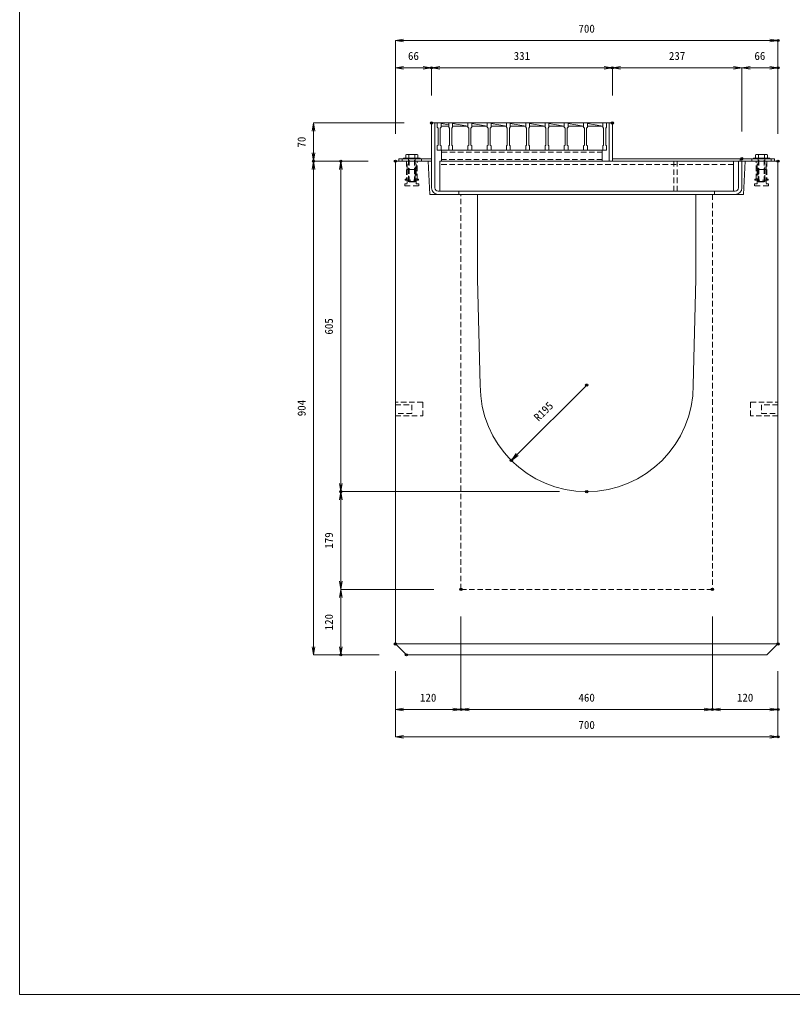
# Model space of a CAD drawing. Units: millimetres, scale not verified. Extents: x -4195 to -305, y 437 to 3277.
# Drawn here: x -4195 to -2781, y 437 to 2223 of the extents above; entities that cross this region are included whole.
import ezdxf
from ezdxf.enums import TextEntityAlignment as Align

# ---------------------------------------------------------------- set-up
doc = ezdxf.new("R2010")
doc.units = ezdxf.units.MM
doc.header["$LTSCALE"] = 20
doc.header["$PDMODE"] = 32
doc.header["$PDSIZE"] = 4
doc.linetypes.add('USER1', pattern=[0.75, 0.5, -0.25])
for name, color, linetype, lineweight in [('0-1_TITLE', 7, 'Continuous', 18), ('0-3_KIJUN', 7, 'Continuous', 18), ('0-5_SUNPO', 3, 'Continuous', 18), ('0-6_UKEWAKU', 4, 'Continuous', 18), ('0-7_GRE', 5, 'Continuous', 18), ('0-9__0-0_0', 7, 'Continuous', 18)]:
    doc.layers.add(name, color=color, linetype=linetype, lineweight=lineweight)
doc.layers.add('0-A__0-2_DEFPOINTS', color=7, linetype='Continuous')
doc.styles.add('ＭＳ ゴシック', font='')
doc.styles.get('ＭＳ ゴシック').set_extended_font_data('MS Gothic')

# ---------------------------------------------------------------- blocks, each defined once
blk = doc.blocks.new('W1-2_INST_C')
at = {"layer": '0-3_KIJUN', "linetype": 'USER1'}
for p, q in [((-8.23, -15), (-8.23, 0)), ((8.22, -15), (8.22, 0))]:
    blk.add_line(p, q, dxfattribs=at)
for points in [[(10, 0), (-10, 0), (-10, -33), (-12, -33), (-12, -35), (12, -35), (12, -33), (10, -33)], [(8.22, -15), (-8.23, -15), (-8.23, -41.5), (-12.75, -41.5), (-12.75, -45), (12.75, -45), (12.75, -41.5), (8.22, -41.5)], [(-6, -15), (6, -15), (6, -38), (-6, -38)]]:
    blk.add_lwpolyline(points, close=True, dxfattribs=at)
blk = doc.blocks.new('_OPEN')
at = {"layer": '0-9__0-0_0'}
blk.add_line((0, 0), (-1, 0), dxfattribs=at)
blk.add_lwpolyline([(-1, 0.167), (0, 0), (-1, -0.167)], dxfattribs=at)
blk = doc.blocks.new('_D7')
at = {"layer": '0-5_SUNPO'}
for p, q in [((757.95, 885.88), (587.95, 885.88)), ((587.95, 870.88), (587.95, 780.88)), ((657.95, 765.88), (587.95, 765.88))]:
    blk.add_line(p, q, dxfattribs=at)
at = {"layer": '0-A__0-2_DEFPOINTS'}
for p in [(807.95, 885.88), (587.95, 765.88), (707.95, 765.88)]:
    blk.add_point(p, dxfattribs=at)
at = {"layer": '0-5_SUNPO', "xscale": 15, "yscale": 15}
for p, rotation in [((587.95, 885.88), 90), ((587.95, 765.88), 270)]:
    blk.add_blockref('_OPEN', p, dxfattribs=dict(at, rotation=rotation))
at = {"layer": '0-5_SUNPO', "color": 7, "style": 'ＭＳ ゴシック'}
blk.add_text('120', height=14.66, rotation=90, dxfattribs=at).set_placement((577.95, 810.88), align=Align.BOTTOM_LEFT)
blk = doc.blocks.new('_D8')
at = {"layer": '0-5_SUNPO'}
for p, q in [((807.95, 835.88), (807.95, 665.88)), ((687.95, 735.88), (687.95, 665.88)), ((702.95, 665.88), (792.95, 665.88))]:
    blk.add_line(p, q, dxfattribs=at)
at = {"layer": '0-A__0-2_DEFPOINTS'}
for p in [(807.95, 885.88), (687.95, 785.88), (807.95, 665.88)]:
    blk.add_point(p, dxfattribs=at)
at = {"layer": '0-5_SUNPO', "xscale": 15, "yscale": 15, "rotation": 180}
blk.add_blockref('_OPEN', (687.95, 665.88), dxfattribs=at)
at = {"layer": '0-5_SUNPO', "xscale": 15, "yscale": 15}
blk.add_blockref('_OPEN', (807.95, 665.88), dxfattribs=at)
at = {"layer": '0-5_SUNPO', "color": 7, "style": 'ＭＳ ゴシック'}
blk.add_text('120', height=14.66, dxfattribs=at).set_placement((732.95, 675.88), align=Align.BOTTOM_LEFT)
blk = doc.blocks.new('_D9')
at = {"layer": '0-5_SUNPO'}
for p, q in [((807.95, 835.88), (807.95, 665.88)), ((1267.95, 835.88), (1267.95, 665.88)), ((822.95, 665.88), (1252.95, 665.88))]:
    blk.add_line(p, q, dxfattribs=at)
at = {"layer": '0-A__0-2_DEFPOINTS'}
for p in [(807.95, 885.88), (1267.95, 885.88), (1267.95, 665.88)]:
    blk.add_point(p, dxfattribs=at)
at = {"layer": '0-5_SUNPO', "xscale": 15, "yscale": 15, "rotation": 180}
blk.add_blockref('_OPEN', (807.95, 665.88), dxfattribs=at)
at = {"layer": '0-5_SUNPO', "xscale": 15, "yscale": 15}
blk.add_blockref('_OPEN', (1267.95, 665.88), dxfattribs=at)
at = {"layer": '0-5_SUNPO', "color": 7, "style": 'ＭＳ ゴシック'}
blk.add_text('460', height=14.66, dxfattribs=at).set_placement((1022.95, 675.88), align=Align.BOTTOM_LEFT)
blk = doc.blocks.new('_D10')
at = {"layer": '0-5_SUNPO'}
for p, q in [((1267.95, 835.88), (1267.95, 665.88)), ((1387.95, 735.88), (1387.95, 665.88)), ((1282.95, 665.88), (1372.95, 665.88))]:
    blk.add_line(p, q, dxfattribs=at)
at = {"layer": '0-A__0-2_DEFPOINTS'}
for p in [(1267.95, 885.88), (1387.95, 785.88), (1387.95, 665.88)]:
    blk.add_point(p, dxfattribs=at)
at = {"layer": '0-5_SUNPO', "xscale": 15, "yscale": 15, "rotation": 180}
blk.add_blockref('_OPEN', (1267.95, 665.88), dxfattribs=at)
at = {"layer": '0-5_SUNPO', "xscale": 15, "yscale": 15}
blk.add_blockref('_OPEN', (1387.95, 665.88), dxfattribs=at)
at = {"layer": '0-5_SUNPO', "color": 7, "style": 'ＭＳ ゴシック'}
blk.add_text('120', height=14.66, dxfattribs=at).set_placement((1312.95, 675.88), align=Align.BOTTOM_LEFT)
blk = doc.blocks.new('_D11')
at = {"layer": '0-5_SUNPO'}
for p, q in [((687.95, 735.88), (687.95, 615.88)), ((1387.95, 735.88), (1387.95, 615.88)), ((702.95, 615.88), (1372.95, 615.88))]:
    blk.add_line(p, q, dxfattribs=at)
at = {"layer": '0-A__0-2_DEFPOINTS'}
for p in [(687.95, 785.88), (1387.95, 785.88), (1387.95, 615.88)]:
    blk.add_point(p, dxfattribs=at)
at = {"layer": '0-5_SUNPO', "xscale": 15, "yscale": 15, "rotation": 180}
blk.add_blockref('_OPEN', (687.95, 615.88), dxfattribs=at)
at = {"layer": '0-5_SUNPO', "xscale": 15, "yscale": 15}
blk.add_blockref('_OPEN', (1387.95, 615.88), dxfattribs=at)
at = {"layer": '0-5_SUNPO', "color": 7, "style": 'ＭＳ ゴシック'}
blk.add_text('700', height=14.66, dxfattribs=at).set_placement((1022.95, 625.88), align=Align.BOTTOM_LEFT)
blk = doc.blocks.new('_D12')
at = {"layer": '0-5_SUNPO'}
for p, q in [((987.95, 1064.88), (587.95, 1064.88)), ((587.95, 900.88), (587.95, 1049.88)), ((757.95, 885.88), (587.95, 885.88))]:
    blk.add_line(p, q, dxfattribs=at)
at = {"layer": '0-A__0-2_DEFPOINTS'}
for p in [(587.95, 1064.88), (1037.95, 1064.88), (807.95, 885.88)]:
    blk.add_point(p, dxfattribs=at)
at = {"layer": '0-5_SUNPO', "xscale": 15, "yscale": 15}
for p, rotation in [((587.95, 1064.88), 90), ((587.95, 885.88), 270)]:
    blk.add_blockref('_OPEN', p, dxfattribs=dict(at, rotation=rotation))
at = {"layer": '0-5_SUNPO', "color": 7, "style": 'ＭＳ ゴシック'}
blk.add_text('179', height=14.66, rotation=90, dxfattribs=at).set_placement((577.95, 960.38), align=Align.BOTTOM_LEFT)
blk = doc.blocks.new('_D13')
at = {"layer": '0-5_SUNPO'}
for p, q in [((637.95, 1669.88), (587.95, 1669.88)), ((587.95, 1079.88), (587.95, 1654.88)), ((987.95, 1064.88), (587.95, 1064.88))]:
    blk.add_line(p, q, dxfattribs=at)
at = {"layer": '0-A__0-2_DEFPOINTS'}
for p in [(587.95, 1669.88), (687.95, 1669.88), (1037.95, 1064.88)]:
    blk.add_point(p, dxfattribs=at)
at = {"layer": '0-5_SUNPO', "xscale": 15, "yscale": 15}
for p, rotation in [((587.95, 1669.88), 90), ((587.95, 1064.88), 270)]:
    blk.add_blockref('_OPEN', p, dxfattribs=dict(at, rotation=rotation))
at = {"layer": '0-5_SUNPO', "color": 7, "style": 'ＭＳ ゴシック'}
blk.add_text('605', height=14.66, rotation=90, dxfattribs=at).set_placement((577.95, 1352.38), align=Align.BOTTOM_LEFT)
blk = doc.blocks.new('_D14')
at = {"layer": '0-5_SUNPO'}
blk.add_line((1037.95, 1259.88), (910.68, 1132.6), dxfattribs=at)
at = {"layer": '0-A__0-2_DEFPOINTS'}
for p in [(1037.95, 1259.88), (900.07, 1122)]:
    blk.add_point(p, dxfattribs=at)
at = {"layer": '0-5_SUNPO', "xscale": 15, "yscale": 15, "rotation": 225}
blk.add_blockref('_OPEN', (900.07, 1122), dxfattribs=at)
at = {"layer": '0-5_SUNPO', "color": 7, "style": 'ＭＳ ゴシック'}
blk.add_text('R195', height=14.66, rotation=45, dxfattribs=at).set_placement((953.1, 1189.17), align=Align.BOTTOM_LEFT)
blk = doc.blocks.new('_D15')
at = {"layer": '0-5_SUNPO'}
for p, q in [((637.95, 1669.88), (537.95, 1669.88)), ((537.95, 780.88), (537.95, 1654.88)), ((657.95, 765.88), (537.95, 765.88))]:
    blk.add_line(p, q, dxfattribs=at)
at = {"layer": '0-A__0-2_DEFPOINTS'}
for p in [(537.95, 1669.88), (687.95, 1669.88), (707.95, 765.88)]:
    blk.add_point(p, dxfattribs=at)
at = {"layer": '0-5_SUNPO', "xscale": 15, "yscale": 15}
for p, rotation in [((537.95, 1669.88), 90), ((537.95, 765.88), 270)]:
    blk.add_blockref('_OPEN', p, dxfattribs=dict(at, rotation=rotation))
at = {"layer": '0-5_SUNPO', "color": 7, "style": 'ＭＳ ゴシック'}
blk.add_text('904', height=14.66, rotation=90, dxfattribs=at).set_placement((527.95, 1202.88), align=Align.BOTTOM_LEFT)
blk = doc.blocks.new('M16_insert_dan')
at = {"layer": '0-3_KIJUN', "color": 3, "linetype": 'USER1'}
for points in [[(0, -12.5), (-50, -12.5), (-50, 12.5), (0, 12.5)], [(0, 8), (-30, 8), (-30, -8), (0, -8)]]:
    blk.add_lwpolyline(points, close=True, dxfattribs=at)
blk = doc.blocks.new('_D59')
at = {"layer": '0-5_SUNPO'}
for p, q in [((687.95, 1719.88), (687.95, 1840.88)), ((702.95, 1840.88), (738.95, 1840.88)), ((753.95, 1789.88), (753.95, 1840.88))]:
    blk.add_line(p, q, dxfattribs=at)
at = {"layer": '0-A__0-2_DEFPOINTS'}
for p in [(753.95, 1840.88), (753.95, 1739.88), (687.95, 1669.88)]:
    blk.add_point(p, dxfattribs=at)
at = {"layer": '0-5_SUNPO', "xscale": 15, "yscale": 15, "rotation": 180}
blk.add_blockref('_OPEN', (687.95, 1840.88), dxfattribs=at)
at = {"layer": '0-5_SUNPO', "xscale": 15, "yscale": 15}
blk.add_blockref('_OPEN', (753.95, 1840.88), dxfattribs=at)
at = {"layer": '0-5_SUNPO', "color": 7, "style": 'ＭＳ ゴシック'}
blk.add_text('66', height=14.66, dxfattribs=at).set_placement((710.95, 1850.88), align=Align.BOTTOM_LEFT)
blk = doc.blocks.new('_D60')
at = {"layer": '0-5_SUNPO'}
for p, q in [((1321.95, 1724.38), (1321.95, 1840.88)), ((1336.95, 1840.88), (1372.95, 1840.88)), ((1387.95, 1719.88), (1387.95, 1840.88))]:
    blk.add_line(p, q, dxfattribs=at)
at = {"layer": '0-A__0-2_DEFPOINTS'}
for p in [(1387.95, 1840.88), (1321.95, 1674.38), (1387.95, 1669.88)]:
    blk.add_point(p, dxfattribs=at)
at = {"layer": '0-5_SUNPO', "xscale": 15, "yscale": 15, "rotation": 180}
blk.add_blockref('_OPEN', (1321.95, 1840.88), dxfattribs=at)
at = {"layer": '0-5_SUNPO', "xscale": 15, "yscale": 15}
blk.add_blockref('_OPEN', (1387.95, 1840.88), dxfattribs=at)
at = {"layer": '0-5_SUNPO', "color": 7, "style": 'ＭＳ ゴシック'}
blk.add_text('66', height=14.66, dxfattribs=at).set_placement((1344.95, 1850.88), align=Align.BOTTOM_LEFT)
blk = doc.blocks.new('_D61')
at = {"layer": '0-5_SUNPO'}
for p, q in [((687.95, 1719.88), (687.95, 1890.88)), ((702.95, 1890.88), (1372.95, 1890.88)), ((1387.95, 1719.88), (1387.95, 1890.88))]:
    blk.add_line(p, q, dxfattribs=at)
at = {"layer": '0-A__0-2_DEFPOINTS'}
for p in [(1387.95, 1890.88), (687.95, 1669.88), (1387.95, 1669.88)]:
    blk.add_point(p, dxfattribs=at)
at = {"layer": '0-5_SUNPO', "xscale": 15, "yscale": 15, "rotation": 180}
blk.add_blockref('_OPEN', (687.95, 1890.88), dxfattribs=at)
at = {"layer": '0-5_SUNPO', "xscale": 15, "yscale": 15}
blk.add_blockref('_OPEN', (1387.95, 1890.88), dxfattribs=at)
at = {"layer": '0-5_SUNPO', "color": 7, "style": 'ＭＳ ゴシック'}
blk.add_text('700', height=14.66, dxfattribs=at).set_placement((1022.95, 1900.88), align=Align.BOTTOM_LEFT)
blk = doc.blocks.new('_D108')
at = {"layer": '0-5_SUNPO'}
for p, q in [((1084.95, 1789.88), (1084.95, 1840.88)), ((1306.95, 1840.88), (1099.95, 1840.88)), ((1321.95, 1724.38), (1321.95, 1840.88))]:
    blk.add_line(p, q, dxfattribs=at)
at = {"layer": '0-A__0-2_DEFPOINTS'}
for p in [(1084.95, 1840.88), (1084.95, 1739.88), (1321.95, 1674.38)]:
    blk.add_point(p, dxfattribs=at)
at = {"layer": '0-5_SUNPO', "xscale": 15, "yscale": 15, "rotation": 180}
blk.add_blockref('_OPEN', (1084.95, 1840.88), dxfattribs=at)
at = {"layer": '0-5_SUNPO', "xscale": 15, "yscale": 15}
blk.add_blockref('_OPEN', (1321.95, 1840.88), dxfattribs=at)
at = {"layer": '0-5_SUNPO', "color": 7, "style": 'ＭＳ ゴシック'}
blk.add_text('237', height=14.66, dxfattribs=at).set_placement((1188.45, 1850.88), align=Align.BOTTOM_LEFT)
blk = doc.blocks.new('_D109')
at = {"layer": '0-5_SUNPO'}
for p, q in [((753.95, 1789.88), (753.95, 1840.88)), ((1069.95, 1840.88), (768.95, 1840.88)), ((1084.95, 1789.88), (1084.95, 1840.88))]:
    blk.add_line(p, q, dxfattribs=at)
at = {"layer": '0-A__0-2_DEFPOINTS'}
for p in [(753.95, 1840.88), (753.95, 1739.88), (1084.95, 1739.88)]:
    blk.add_point(p, dxfattribs=at)
at = {"layer": '0-5_SUNPO', "xscale": 15, "yscale": 15, "rotation": 180}
blk.add_blockref('_OPEN', (753.95, 1840.88), dxfattribs=at)
at = {"layer": '0-5_SUNPO', "xscale": 15, "yscale": 15}
blk.add_blockref('_OPEN', (1084.95, 1840.88), dxfattribs=at)
at = {"layer": '0-5_SUNPO', "color": 7, "style": 'ＭＳ ゴシック'}
blk.add_text('331', height=14.66, dxfattribs=at).set_placement((904.45, 1850.88), align=Align.BOTTOM_LEFT)
blk = doc.blocks.new('_D110')
at = {"layer": '0-5_SUNPO'}
for p, q in [((703.95, 1739.88), (537.95, 1739.88)), ((537.95, 1724.88), (537.95, 1684.88)), ((637.95, 1669.88), (537.95, 1669.88))]:
    blk.add_line(p, q, dxfattribs=at)
at = {"layer": '0-A__0-2_DEFPOINTS'}
for p in [(753.95, 1739.88), (537.95, 1669.88), (687.95, 1669.88)]:
    blk.add_point(p, dxfattribs=at)
at = {"layer": '0-5_SUNPO', "xscale": 15, "yscale": 15}
for p, rotation in [((537.95, 1739.88), 90), ((537.95, 1669.88), 270)]:
    blk.add_blockref('_OPEN', p, dxfattribs=dict(at, rotation=rotation))
at = {"layer": '0-5_SUNPO', "color": 7, "style": 'ＭＳ ゴシック'}
blk.add_text('70', height=14.66, rotation=90, dxfattribs=at).set_placement((527.95, 1694.88), align=Align.BOTTOM_LEFT)
blk = doc.blocks.new('A$C633F5666')
at = {"layer": '0-3_KIJUN', "color": 3}
for p, q in [((-15, 43.5), (15, 43.5)), ((-15, 42.5), (-15, 43.5)), ((15, 42.5), (-15, 42.5)), ((10.95, 43.5), (-10.95, 43.5)), ((-9.22, 50.5), (9.22, 50.5)), ((-5.47, 43.5), (-5.47, 49.5)), ((5.5, 43.5), (5.5, 49.5)), ((15, 43.5), (15, 42.5))]:
    blk.add_line(p, q, dxfattribs=at)
at = {"layer": '0-3_KIJUN', "color": 3, "linetype": 'USER1'}
for p, q in [((-6, 42.5), (6, 42.5)), ((-6, 1), (-6, 42.5)), ((-5, 0), (-5, 42.5)), ((5, 0), (5, 42.5)), ((6, 42.5), (6, 1)), ((-5, 0), (-6, 1)), ((6, 1), (-6, 1)), ((5, 0), (-5, 0)), ((6, 1), (5, 0))]:
    blk.add_line(p, q, dxfattribs=at)
at = {"layer": '0-3_KIJUN', "color": 3}
for points in [[(-10.95, 43.5), (-10.95, 49.5), (-9.22, 50.5)], [(9.22, 50.5), (10.95, 49.5), (10.95, 43.5)]]:
    blk.add_lwpolyline(points, dxfattribs=at)
for centre, radius, start, end in [((-8.21, 46.24), 4.26, 49.93201, 130.06799), ((0.02, 34.96), 15.54, 69.33427, 110.66573), ((8.23, 46.29), 4.21, 49.666, 130.334)]:
    blk.add_arc(centre, radius, start, end, dxfattribs=at)
blk = doc.blocks.new('A$C2AEA09E6')
at = {"layer": '0-7_GRE'}
for p, q in [((0, 0), (310, 0)), ((7, 0), (310, 0)), ((35.25, -1.19), (7, -6)), ((7, -6), (35.25, -6)), ((70.5, -1.19), (42.25, -6)), ((42.25, -6), (70.5, -6)), ((105.75, -1.19), (77.5, -6)), ((77.5, -6), (105.75, -6)), ((141, -1.19), (112.75, -6)), ((112.75, -6), (141, -6)), ((176.25, -1.19), (148, -6)), ((148, -6), (176.25, -6)), ((211.5, -1.19), (183.25, -6)), ((183.25, -6), (211.5, -6)), ((246.75, -1.19), (218.5, -6)), ((218.5, -6), (246.75, -6)), ((282, -1.19), (253.75, -6)), ((253.75, -6), (282, -6)), ((274.75, -6), (282, -6)), ((303, -1.19), (289, -3.57)), ((289, -6), (303, -6)), ((302, -50), (302, -70))]:
    blk.add_line(p, q, dxfattribs=at)
at = {"layer": '0-7_GRE', "linetype": 'USER1'}
for p, q in [((302, -53.2), (8, -53.2)), ((8, -66.8), (302, -66.8))]:
    blk.add_line(p, q, dxfattribs=at)
at = {"layer": '0-7_GRE'}
for points in [[(0, -50), (0, -42), (1.5, -40.5), (1.5, -9.5), (0, -8), (0, 0), (7, 0), (7, -8), (5.5, -9.5), (5.5, -40.5), (7, -42), (7, -50)], [(35.25, -50), (35.25, -42), (36.75, -40.5), (36.75, -9.5), (35.25, -8), (35.25, 0), (42.25, 0), (42.25, -8), (40.75, -9.5), (40.75, -40.5), (42.25, -42), (42.25, -50)], [(70.5, -50), (70.5, -42), (72, -40.5), (72, -9.5), (70.5, -8), (70.5, 0), (77.5, 0), (77.5, -8), (76, -9.5), (76, -40.5), (77.5, -42), (77.5, -50)], [(105.75, -50), (105.75, -42), (107.25, -40.5), (107.25, -9.5), (105.75, -8), (105.75, 0), (112.75, 0), (112.75, -8), (111.25, -9.5), (111.25, -40.5), (112.75, -42), (112.75, -50)], [(141, -50), (141, -42), (142.5, -40.5), (142.5, -9.5), (141, -8), (141, 0), (148, 0), (148, -8), (146.5, -9.5), (146.5, -40.5), (148, -42), (148, -50)], [(176.25, -50), (176.25, -42), (177.75, -40.5), (177.75, -9.5), (176.25, -8), (176.25, 0), (183.25, 0), (183.25, -8), (181.75, -9.5), (181.75, -40.5), (183.25, -42), (183.25, -50)], [(211.5, -50), (211.5, -42), (213, -40.5), (213, -9.5), (211.5, -8), (211.5, 0), (218.5, 0), (218.5, -8), (217, -9.5), (217, -40.5), (218.5, -42), (218.5, -50)], [(246.75, -50), (246.75, -42), (248.25, -40.5), (248.25, -9.5), (246.75, -8), (246.75, 0), (253.75, 0), (253.75, -8), (252.25, -9.5), (252.25, -40.5), (253.75, -42), (253.75, -50)], [(282, -50), (282, -42), (283.5, -40.5), (283.5, -9.5), (282, -8), (282, 0), (289, 0), (289, -8), (287.5, -9.5), (287.5, -40.5), (289, -42), (289, -50)], [(303, -50), (303, -42), (304.5, -40.5), (304.5, -9.5), (303, -8), (303, 0), (310, 0), (310, -8), (308.5, -9.5), (308.5, -40.5), (310, -42), (310, -50)]]:
    blk.add_lwpolyline(points, close=True, dxfattribs=at)
blk.add_lwpolyline([(302, -50), (8, -50), (8, -70), (302, -70)], dxfattribs=at)
blk = doc.blocks.new('A$C36365379')
at = {"layer": '0-6_UKEWAKU'}
for p, q in [((297, 70), (297, 0)), ((628, 70), (297, 70)), ((303, 70), (303, 0)), ((622, 70), (622, -49)), ((628, 70), (628, -49)), ((0, 4.5), (0, 0)), ((60, 4.5), (0, 4.5)), ((0, 0), (613, 0)), ((6.5, 4.5), (6.5, 0)), ((41.5, 4.5), (41.5, 0)), ((60, 4.5), (60, -49)), ((63, 0), (63, 4.5)), ((297, 4.5), (63, 4.5)), ((297, 0), (63, 0)), ((66, 0), (66, -49)), ((75, 0), (75, -55)), ((297, 0), (297, 4.5)), ((613, 0), (613, -55)), ((688, 4.5), (628, 4.5)), ((688, 0), (628, 0)), ((646.5, 4.5), (646.5, 0)), ((681.5, 4.5), (681.5, 0)), ((688, 4.5), (688, 0)), ((616, -55), (72, -55)), ((616, -61), (72, -61)), ((110, -55), (110, -61)), ((578, -55), (578, -61))]:
    blk.add_line(p, q, dxfattribs=at)
at = {"layer": '0-6_UKEWAKU', "linetype": 'USER1'}
for p, q in [((178.5, 0), (178.5, -55)), ((184.5, 0), (184.5, -55)), ((75, -6), (613, -6))]:
    blk.add_line(p, q, dxfattribs=at)
at = {"layer": '0-6_UKEWAKU'}
for centre, radius, start, end in [((72, -49), 12, 180, 270), ((72, -49), 6, 180, 270), ((616, -49), 6, 270, 0), ((616, -49), 12, 270, 0)]:
    blk.add_arc(centre, radius, start, end, dxfattribs=at)

msp = doc.modelspace()

# ---------------------------------------------------------------- linework, layer by layer
at = {"layer": '0-1_TITLE', "color": 2}
msp.add_lwpolyline([(-4195.22, 437.32), (-305.22, 437.32), (-305.22, 3277.32), (-4195.22, 3277.32)], close=True, dxfattribs=at)
at = {"layer": '0-3_KIJUN'}
msp.add_line((-3507.27, 1079.19), (-2807.27, 1079.19), dxfattribs=at)
for points in [[(-2807.27, 1079.19), (-2827.27, 1059.19), (-3487.27, 1059.19), (-3507.27, 1079.19), (-3507.27, 1963.19), (-3447.27, 1963.19), (-3444.27, 1902.19), (-3357.27, 1902.19), (-3357.27, 1747.19), (-3352.27, 1553.19)], [(-2962.27, 1553.19), (-2957.27, 1747.19), (-2957.27, 1902.19), (-2870.27, 1902.19), (-2867.27, 1963.19), (-2807.27, 1963.19), (-2807.27, 1079.19)]]:
    msp.add_lwpolyline(points, dxfattribs=at)
at = {"layer": '0-3_KIJUN', "linetype": 'USER1'}
msp.add_lwpolyline([(-2927.27, 1902.19), (-2927.27, 1179.19), (-3387.27, 1179.19), (-3387.27, 1902.19)], dxfattribs=at)
at = {"layer": '0-3_KIJUN'}
msp.add_arc((-3157.27, 1553.19), 195, 180, 360, dxfattribs=at)

# ---------------------------------------------------------------- block references
for name, p in [('A$C633F5666', (-3477.27, 1925.19)), ('A$C633F5666', (-2837.27, 1925.19)), ('W1-2_INST_C', (-3477.27, 1963.19)), ('W1-2_INST_C', (-3477.27, 1963.19)), ('M16_insert_dan', (-2807.27, 1509.19))]:
    msp.add_blockref(name, p, dxfattribs=at)
at = {"layer": '0-3_KIJUN', "xscale": -1}
for name, p in [('W1-2_INST_C', (-2837.27, 1963.19)), ('W1-2_INST_C', (-2837.27, 1963.19)), ('M16_insert_dan', (-3507.27, 1509.19))]:
    msp.add_blockref(name, p, dxfattribs=at)
at = {"layer": '0-5_SUNPO'}
for name in ['_D61', '_D59', '_D109', '_D108', '_D60', '_D110', '_D15', '_D13', '_D14', '_D12', '_D7', '_D8', '_D9', '_D10', '_D11']:
    msp.add_blockref(name, (-4195.22, 293.31), dxfattribs=at)
at = {"layer": '0-6_UKEWAKU', "xscale": -1}
msp.add_blockref('A$C36365379', (-2813.27, 1963.19), dxfattribs=at)
at = {"layer": '0-7_GRE', "xscale": -1}
msp.add_blockref('A$C2AEA09E6', (-3120.77, 2033.19), dxfattribs=at)

doc.saveas('drawing.dxf')
